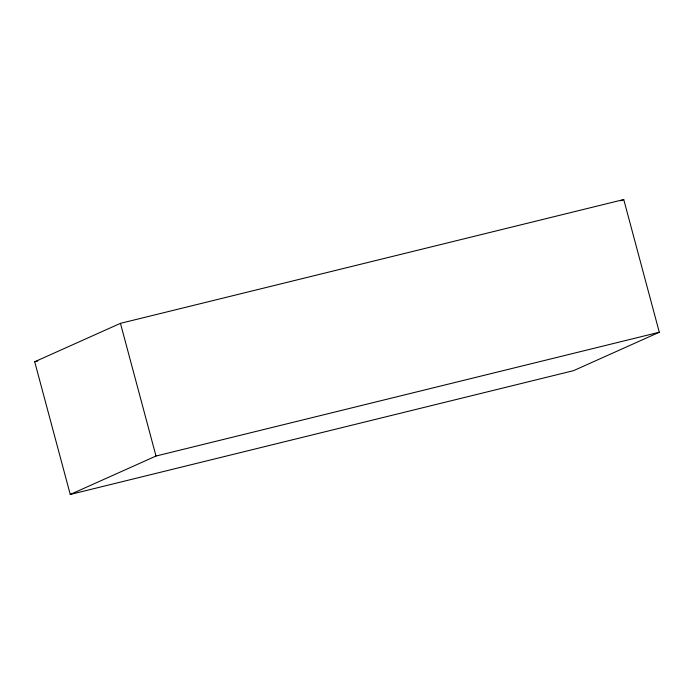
<?xml version="1.0" encoding="UTF-8"?>
<svg xmlns="http://www.w3.org/2000/svg" width="694" height="694" viewBox="0 0 694 694"><rect width="100%" height="100%" fill="white"/><g stroke="black" fill="none" stroke-linecap="round" stroke-linejoin="round"><path stroke-width="1.04" d="M34.7 361.765L120.452 323.343L623.741 199.542L659.3 332.235L573.548 370.657L70.259 494.458L34.7 361.765L37.858 360.984M620.792 200.87L623.741 199.542M70.259 494.458L156.003 456.036L659.3 332.235M120.452 323.343L156.003 456.036"/></g></svg>
